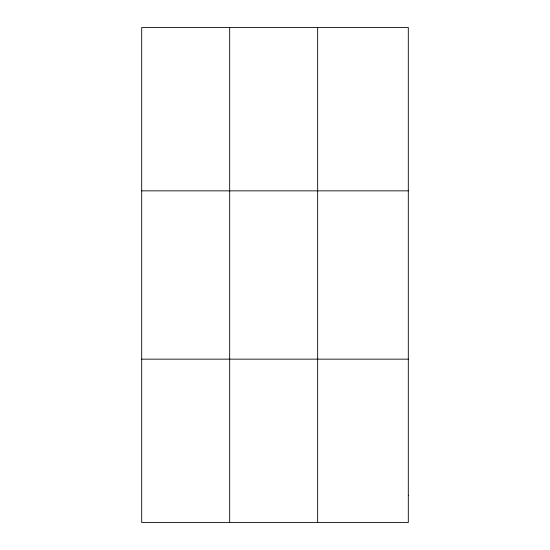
<?xml version="1.0" encoding="UTF-8"?>
<svg xmlns="http://www.w3.org/2000/svg" width="550" height="550" viewBox="0 0 550 550"><rect width="100%" height="100%" fill="white"/><g stroke="black" fill="none" stroke-linecap="round" stroke-linejoin="round"><path stroke-width="0.82" d="M229.68 522.5L229.68 27.5M317.659 522.5L317.659 27.5M141.694 190.85L408.306 190.85M141.694 359.15L408.306 359.15M408.306 495.275L408.306 522.5L141.694 522.5L141.694 27.5L408.306 27.5L408.306 495.275"/></g></svg>
